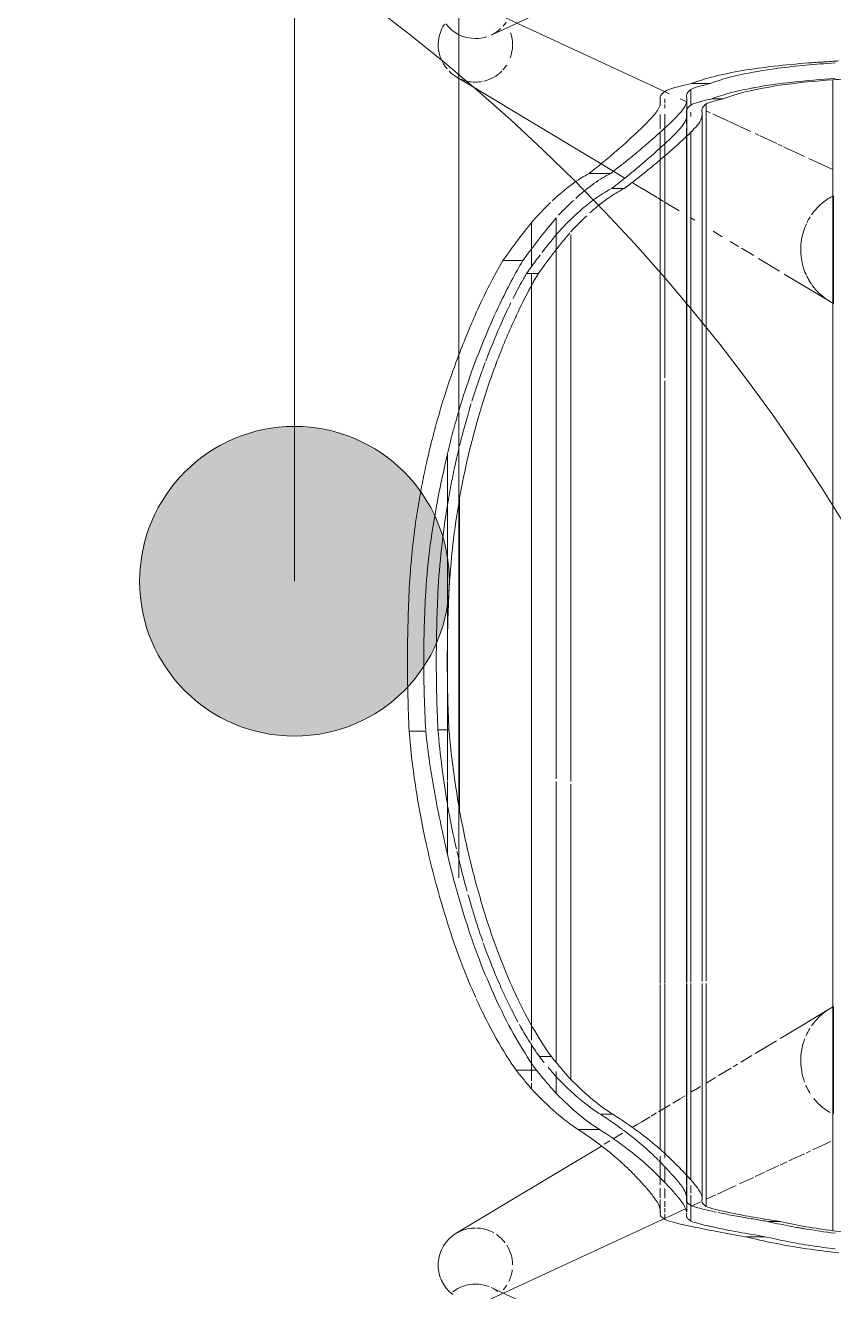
# Model space of a CAD drawing. Header units: millimetres. Extents: x 81566 to 292854, y -8553 to 29000.
# Drawn here: x 105670 to 105930.9, y 17446.3 to 17855.2 of the extents above; entities that cross this region are included whole.
import ezdxf

# ---------------------------------------------------------------- set-up
doc = ezdxf.new("R2010")
doc.units = ezdxf.units.MM
doc.linetypes.add('Осевая', pattern=[3175, 635, -476.25, 1587.5, -476.25])
doc.layers.add('G-ANNO-TEXT', color=7, linetype='Continuous', lineweight=9)
doc.layers.add('Оси-2', color=7, linetype='Осевая', lineweight=9)
doc.layers.add('I-FURN-1', color=9, linetype='Continuous', lineweight=9, true_color=0x808080)

# ---------------------------------------------------------------- blocks, each defined once
blk = doc.blocks.new('Chair_IconsOfDenmark_NamNam_WoodChair - 1_187-V133-План расстановки мебели и оборудования 2 этажа в осях 23-33')
at = {"layer": 'I-FURN-1'}
blk.add_line((31.75, 192.92), (5.47, 249.64), dxfattribs=at)
for start, end in [(127.3539, 180), (180.1971, 197.8612), (204.8593, 222.767), (228.0907, 235.718)]:
    blk.add_arc((16.35, 254.69), 12, start, end, dxfattribs=at)
blk = doc.blocks.new('Chair_IconsOfDenmark_NamNam_WoodChair - 1_187-V134-План расстановки мебели и оборудования 2 этажа в осях 23-33')
at = {"layer": 'I-FURN-1'}
for p, q in [((188.81, 270.72), (188.81, 276.1)), ((189.26, 266.79), (189.26, 263.25)), ((165.38, 263.74), (149.05, 263.74)), ((172.52, 263.74), (165.38, 263.74)), ((172.52, 263.74), (165.38, 263.74)), ((186.51, 263.74), (172.9, 263.74)), ((186.51, 263.74), (172.9, 263.74)), ((261.79, 263.74), (186.64, 263.74)), ((261.79, 263.74), (186.64, 263.74)), ((278.31, 263.74), (261.79, 263.74)), ((26.64, 260.87), (54.83, 214)), ((264.14, 259.78), (163.1, 259.78)), ((397.26, 256.16), (400.09, 260.87)), ((371.99, 214.14), (397.26, 256.16)), ((31.75, 192.92), (5.47, 249.64)), ((421.27, 249.64), (395.33, 193.66)), ((340.75, 239.38), (340.75, 245.82)), ((79.27, 234.97), (79.27, 241.51)), ((336.59, 238.17), (336.59, 234.38)), ((75.16, 236.61), (73.3, 236.61)), ((87.82, 236.61), (75.9, 236.61)), ((83.69, 234.02), (83.69, 230.18)), ((93.38, 236.61), (89.01, 236.61)), ((176.39, 236.61), (93.87, 236.61)), ((336.59, 236.61), (176.42, 236.61)), ((353.01, 236.61), (338.72, 236.61)), ((77.21, 228.61), (71.82, 228.61)), ((78.88, 228.61), (77.21, 228.61)), ((78.88, 228.61), (77.21, 228.61)), ((172.52, 228.61), (81.81, 228.61)), ((172.52, 228.61), (81.81, 228.61)), ((349.14, 228.61), (173.4, 228.61)), ((349.14, 228.61), (173.4, 228.61)), ((354.59, 228.61), (349.14, 228.61)), ((60.16, 214.64), (60.16, 221.48)), ((171.65, 223.91), (76.35, 223.91)), ((349.12, 223.91), (172.52, 223.91)), ((368.9, 211.03), (368.9, 217.96)), ((55.38, 213.09), (56.48, 211.26)), ((65.06, 214.31), (65.06, 210.29)), ((367.37, 206.47), (371.99, 214.14)), ((57.11, 210.2), (58.94, 207.17)), ((363.99, 206.68), (363.99, 210.74)), ((60.8, 204.07), (61.76, 202.48)), ((61.78, 202.44), (62.57, 201.12)), ((62.68, 200.94), (64.25, 198.33)), ((361.1, 196.04), (363.98, 200.83)), ((364.05, 200.95), (365.97, 204.14)), ((64.47, 197.96), (65.53, 196.21)), ((32.96, 193.59), (31.12, 193.59)), ((32.76, 190.73), (31.86, 192.68)), ((35.34, 195.1), (33.44, 195.1)), ((34.78, 193.59), (33.44, 193.59)), ((37.05, 193.59), (35.22, 193.59)), ((37.58, 195.1), (35.34, 195.1)), ((41.13, 193.59), (37.96, 193.59)), ((41.21, 195.1), (38.1, 195.1)), ((50.14, 195.1), (42.28, 195.1)), ((48.1, 193.59), (43.02, 193.59)), ((51.56, 195.1), (50.14, 195.1)), ((52.37, 193.59), (51.02, 193.59)), ((107.14, 193.59), (52.45, 193.59)), ((107.03, 195.1), (53.8, 195.1)), ((65.91, 195.58), (68.17, 191.81)), ((336.83, 195.1), (107.31, 195.1)), ((301.93, 193.59), (107.31, 193.59)), ((335.15, 193.59), (302.94, 193.59)), ((378.4, 193.59), (335.15, 193.59)), ((377.09, 195.1), (336.83, 195.1)), ((356.8, 188.9), (359.56, 193.48)), ((359.84, 193.94), (360.99, 195.86)), ((382.16, 195.1), (377.09, 195.1)), ((388.01, 193.59), (378.4, 193.59)), ((387.89, 195.1), (383.31, 195.1)), ((391.21, 193.59), (389.93, 193.59)), ((393.12, 195.1), (390.75, 195.1)), ((392.97, 193.59), (391.58, 193.59)), ((395.33, 193.66), (394.62, 192.13)), ((33.39, 189.37), (32.76, 190.73)), ((34.57, 186.84), (33.44, 189.26)), ((68.65, 191.02), (70.09, 188.62)), ((70.14, 188.54), (71.08, 186.98)), ((393, 188.63), (392.08, 186.65)), ((37.4, 185.19), (30.6, 185.19)), ((33.44, 186.5), (43.37, 186.5)), ((36.81, 182), (35.34, 185.16)), ((35.63, 185.19), (37.4, 185.19)), ((39.68, 186.6), (37.29, 186.6)), ((37.4, 185.19), (38.9, 185.19)), ((38.9, 185.19), (37.4, 185.19)), ((39.57, 185.19), (42.1, 185.19)), ((42.1, 185.19), (39.57, 185.19)), ((41.58, 186.6), (39.68, 186.6)), ((107.31, 186.6), (42.36, 186.6)), ((43.5, 186.5), (107.31, 186.5)), ((43.86, 185.19), (107.31, 185.19)), ((107.31, 185.19), (43.86, 185.19)), ((72.32, 184.91), (73.09, 183.64)), ((325.81, 186.6), (107.64, 186.6)), ((107.65, 186.5), (325.68, 186.5)), ((107.74, 185.19), (323.93, 185.19)), ((323.93, 185.19), (107.74, 185.19)), ((323.93, 185.19), (382.27, 185.19)), ((382.27, 185.19), (323.93, 185.19)), ((325.68, 186.5), (382.24, 186.5)), ((383.55, 186.6), (325.81, 186.6)), ((353.81, 183.92), (354.58, 185.19)), ((382.6, 186.5), (392.79, 186.5)), ((386.52, 186.6), (384.89, 186.6)), ((388.82, 186.6), (386.52, 186.6)), ((387.24, 185.19), (388.67, 185.19)), ((388.67, 185.19), (387.24, 185.19)), ((396.02, 185.19), (390.99, 185.19)), ((397.95, 178.82), (397.95, 184.92)), ((107.31, 180.26), (35.32, 180.26)), ((39.08, 177.09), (37.62, 180.24)), ((37.77, 181.5), (107.31, 181.5)), ((73.12, 183.59), (74.03, 182.07)), ((75.27, 180.01), (76.96, 177.2)), ((108, 181.5), (319, 181.5)), ((317.34, 180.26), (108.09, 180.26)), ((391.35, 180.26), (317.34, 180.26)), ((319, 181.5), (388.18, 181.5)), ((389.12, 180.26), (388.49, 178.9)), ((41.5, 171.87), (39.31, 176.59)), ((77.57, 176.2), (79.98, 172.19)), ((348.46, 175.01), (350.23, 177.97)), ((388.11, 178.08), (386.57, 174.76)), ((393.02, 178.32), (393.02, 174.72)), ((42.1, 170.58), (41.55, 171.75)), ((345.33, 169.82), (346.9, 172.43)), ((385.65, 172.76), (384.17, 169.57)), ((386.53, 174.67), (385.77, 173.03)), ((44.71, 164.94), (42.61, 169.46)), ((80.39, 171.51), (81.23, 170.11)), ((81.87, 169.04), (84.03, 165.45)), ((342.35, 164.86), (344.75, 168.85)), ((384.07, 169.37), (382.4, 165.76)), ((25.53, 161.18), (25.53, 167.51)), ((46.34, 161.42), (44.96, 164.4)), ((84.66, 164.4), (88.83, 157.47)), ((381.77, 164.4), (381.18, 163.12)), ((30.44, 160.25), (30.44, 156.41)), ((48.51, 156.74), (46.56, 160.95)), ((337.37, 156.58), (341.41, 163.3)), ((381.02, 162.77), (378.52, 157.38)), ((49.7, 154.18), (48.68, 156.37)), ((89.54, 156.28), (90.32, 154.99)), ((378.31, 156.92), (377.72, 155.66)), ((52.33, 148.49), (49.99, 153.55)), ((90.32, 154.99), (99.21, 140.2)), ((327.52, 140.2), (336.42, 155)), ((377.51, 155.21), (374.38, 148.46)), ((53.26, 146.49), (52.57, 147.98)), ((56.3, 139.92), (53.61, 145.73)), ((373.72, 147.02), (370.14, 139.3)), ((260.43, 139.28), (27.46, 139.28)), ((65.06, 139.11), (99.83, 139.11)), ((399.13, 139.28), (260.43, 139.28)), ((326.9, 139.11), (361.67, 139.11))]:
    blk.add_line(p, q, dxfattribs=at)
for centre, start, end in [((16.35, 254.69), 31.0253, 142.3186), ((410.38, 254.69), 56.0633, 130.2549), ((410.38, 254.69), 135, 148.9747), ((16.35, 254.69), 25.0917, 31.0253), ((16.35, 254.69), 0, 25.0917), ((410.38, 254.69), 157.4126, 179.0711), ((16.35, 254.69), 347.8882, 357.8557), ((410.38, 254.69), 180, 190.2406), ((16.35, 254.69), 330.2063, 347.3289), ((410.38, 254.69), 193.2652, 225), ((16.35, 254.69), 228.0907, 237.3895), ((16.35, 254.69), 307.2529, 325.2136), ((410.38, 254.69), 227.7598, 237.3895), ((16.35, 254.69), 244.0927, 262.9377), ((16.35, 254.69), 270.6963, 302.3007), ((410.38, 254.69), 249.8446, 269.42), ((410.38, 254.69), 270, 289.0499)]:
    blk.add_arc(centre, 12, start, end, dxfattribs=at)
for points in [[(152.06, 270.48), (158.03, 271.8), (170.13, 274.11), (182.53, 275.59), (188.81, 276.1)], [(188.81, 276.1), (196.32, 276.44), (203.82, 276.61), (211.32, 276.61)], [(211.32, 276.61), (218.82, 276.61), (226.32, 276.44), (233.81, 276.1)], [(233.81, 276.1), (240.92, 275.77), (254.94, 274.46), (268.57, 271.96), (275.29, 270.48)], [(125.2, 263.16), (129.49, 264.53), (138.25, 267.16), (147.4, 269.44), (152.06, 270.48)], [(188.81, 270.72), (181.99, 270.04), (168.54, 268.05), (155.48, 265.17), (149.05, 263.74)], [(278.31, 263.74), (273.54, 264.81), (263.88, 266.93), (248.96, 269.45), (238.89, 270.43), (233.81, 270.72)], [(275.29, 270.48), (278.25, 269.82), (284.08, 268.42), (289.76, 266.85), (292.56, 266.03)], [(165.38, 263.74), (169.3, 264.38), (177.21, 265.57), (185.23, 266.45), (189.26, 266.79)], [(189.26, 266.79), (196.63, 267.14), (211.37, 267.5), (226.11, 267.13), (233.49, 266.78)], [(233.49, 266.78), (238.27, 266.56), (247.78, 265.78), (257.14, 264.47), (261.79, 263.74)], [(292.56, 266.03), (298.36, 264.33), (309.4, 260.59), (319.28, 256.47), (323.94, 254.4)], [(149.05, 263.74), (144.92, 262.77), (136.82, 260.67), (129.02, 258.29), (125.2, 257.04)], [(150.77, 260.84), (155.22, 261.85), (159.76, 262.76), (164.37, 263.57)], [(176.08, 261.8), (171.72, 261.21), (167.39, 260.52), (163.1, 259.78)], [(189.26, 263.25), (184.83, 262.88), (180.44, 262.39), (176.08, 261.8)], [(233.49, 263.25), (226.11, 263.59), (211.37, 263.95), (196.63, 263.6), (189.26, 263.25)], [(264.14, 259.78), (259.11, 260.63), (248.98, 262.13), (238.68, 263), (233.49, 263.25)], [(261.79, 263.74), (265.15, 263.19), (268.46, 262.57), (271.73, 261.89)], [(292.56, 259.95), (290.24, 260.63), (285.54, 261.96), (280.74, 263.17), (278.31, 263.74)], [(163.1, 259.78), (156.88, 258.67), (144.76, 256.03), (133.25, 252.73), (127.65, 250.96)], [(290.35, 253.71), (286.15, 254.92), (277.57, 257.16), (268.67, 258.99), (264.14, 259.78)], [(280.89, 259.82), (282.09, 259.52), (283.28, 259.22), (284.47, 258.91)], [(284.47, 258.91), (286.45, 258.39), (288.41, 257.85), (290.35, 257.3)], [(326.66, 246.84), (323.36, 248.4), (316.43, 251.51), (304.97, 256), (296.8, 258.69), (292.56, 259.95)], [(89.56, 247.98), (93.41, 250.14), (97.68, 252.3), (102.38, 254.4)], [(125.2, 257.04), (120.48, 255.51), (111.5, 252.21), (103.46, 248.64), (99.67, 246.84)], [(123.25, 253.14), (124.69, 253.63), (126.16, 254.11), (127.65, 254.57)], [(127.65, 254.57), (129.06, 255.01), (130.47, 255.44), (131.89, 255.87)], [(131.89, 255.87), (133.28, 256.28), (134.69, 256.69), (136.1, 257.09)], [(290.35, 257.3), (290.9, 257.14), (291.45, 256.98), (292, 256.82)], [(321.02, 242.4), (316.48, 244.43), (306.83, 248.46), (296.03, 252.07), (290.35, 253.71)], [(292, 256.82), (292.85, 256.57), (293.7, 256.32), (294.53, 256.06)], [(295.33, 255.81), (297.97, 254.99), (300.54, 254.14), (303.05, 253.26)], [(323.94, 254.4), (327.08, 253), (330.05, 251.58), (332.86, 250.14)], [(127.65, 250.96), (123.57, 249.67), (115.76, 246.91), (108.66, 243.92), (105.29, 242.4)], [(119.19, 251.71), (119.59, 251.86), (120, 252.01), (120.41, 252.15)], [(121.02, 252.37), (121.75, 252.63), (122.5, 252.88), (123.25, 253.14)], [(303.05, 253.26), (303.91, 252.95), (304.76, 252.65), (305.6, 252.34)], [(305.6, 252.34), (306.34, 252.07), (307.07, 251.8), (307.79, 251.53)], [(308.31, 251.34), (312.16, 249.88), (315.84, 248.37), (319.37, 246.84)], [(332.86, 250.14), (335.66, 248.71), (338.29, 247.26), (340.75, 245.82)], [(79.27, 241.51), (82.28, 243.64), (85.71, 245.82), (89.56, 247.98)], [(99.67, 246.84), (95.58, 244.9), (88.09, 240.93), (81.98, 236.94), (79.27, 234.97)], [(103.42, 245.26), (104.57, 245.79), (105.75, 246.32), (106.95, 246.84)], [(319.37, 246.84), (322.08, 245.67), (324.66, 244.47), (327.12, 243.25)], [(340.75, 239.38), (338.65, 240.63), (334.2, 243.14), (329.26, 245.62), (326.66, 246.84)], [(340.75, 245.82), (343.08, 244.18), (347.45, 240.98), (351.25, 238.02), (353.01, 236.61)], [(73.3, 236.61), (74.22, 237.38), (76.13, 238.98), (78.19, 240.66), (79.27, 241.51)], [(105.29, 242.4), (100.92, 240.42), (92.95, 236.35), (86.52, 232.22), (83.69, 230.18)], [(94.93, 240.99), (97.5, 242.39), (100.26, 243.78), (103.2, 245.15)], [(336.59, 234.38), (334.3, 235.73), (329.41, 238.44), (323.92, 241.1), (321.02, 242.4)], [(328.52, 242.56), (330.58, 241.52), (332.54, 240.47), (334.41, 239.42)], [(85.19, 235.07), (87.12, 236.39), (89.21, 237.71), (91.46, 239.03)], [(91.46, 239.03), (92.29, 239.52), (93.14, 240.01), (94.02, 240.49)], [(334.67, 239.28), (335.32, 238.91), (335.96, 238.54), (336.59, 238.17)], [(336.59, 238.17), (337.96, 237.2), (339.27, 236.25), (340.54, 235.31)], [(354.59, 228.61), (352.65, 230.25), (348.42, 233.7), (343.43, 237.44), (340.75, 239.38)], [(65.59, 228.68), (67.78, 231.2), (70.35, 233.85), (73.3, 236.61)], [(79.27, 234.97), (77.9, 233.85), (75.28, 231.66), (72.93, 229.61), (71.82, 228.61)], [(81.82, 232.51), (82.43, 233), (83.05, 233.51), (83.69, 234.02)], [(83.69, 234.02), (84.12, 234.33), (84.55, 234.63), (85, 234.94)], [(340.54, 235.31), (341.24, 234.79), (341.92, 234.28), (342.58, 233.78)], [(343.33, 233.21), (345.42, 231.62), (347.36, 230.08), (349.14, 228.61)], [(353.01, 236.61), (355.4, 234.51), (357.55, 232.46), (359.46, 230.49)], [(83.69, 230.18), (82.33, 229.07), (79.76, 226.92), (77.44, 224.89), (76.35, 223.91)], [(77.21, 228.61), (78.19, 229.46), (79.22, 230.34), (80.3, 231.25)], [(360.04, 229.87), (362.09, 227.71), (363.84, 225.61), (365.31, 223.62)], [(60.16, 221.48), (61.59, 223.75), (63.4, 226.15), (65.59, 228.68)], [(71.82, 228.61), (69.24, 226.09), (64.72, 221.22), (61.47, 216.76), (60.16, 214.64)], [(70.19, 221.23), (72.2, 223.6), (74.54, 226.06), (77.21, 228.61)], [(349.14, 228.61), (351.56, 226.44), (353.71, 224.33), (355.6, 222.29)], [(360.18, 223.05), (358.73, 224.62), (357.13, 226.22), (355.38, 227.87)], [(55.49, 214.82), (57.01, 216.86), (58.56, 219.08), (60.16, 221.48)], [(76.35, 223.91), (73.86, 221.46), (69.48, 216.73), (66.33, 212.37), (65.06, 210.29)], [(65.27, 214.65), (66.58, 216.71), (68.19, 218.88), (70.11, 221.14)], [(355.24, 218.75), (353.69, 220.43), (351.96, 222.15), (350.06, 223.91)], [(355.68, 222.2), (357.13, 220.63), (358.42, 219.11), (359.56, 217.63)], [(362.44, 220.49), (361.93, 221.09), (361.4, 221.7), (360.85, 222.31)], [(365.31, 223.62), (366.79, 221.63), (367.99, 219.75), (368.9, 217.96)], [(357.8, 215.86), (357.28, 216.48), (356.73, 217.11), (356.16, 217.75)], [(359.56, 217.63), (359.88, 217.21), (360.19, 216.8), (360.49, 216.38)], [(368.9, 217.96), (370.21, 216.31), (372.72, 213.21), (374.99, 210.52), (376.08, 209.28)], [(60.16, 214.64), (58.39, 211.91), (54.94, 206.89), (51.68, 202.78), (50.1, 200.94)], [(51.05, 209.28), (52.49, 210.94), (53.97, 212.79), (55.49, 214.82)], [(62.07, 209.87), (63.05, 211.28), (64.04, 212.76), (65.06, 214.31)], [(360.62, 216.21), (361.91, 214.42), (362.98, 212.71), (363.82, 211.08)], [(48.1, 206.03), (49.07, 207.05), (50.05, 208.14), (51.05, 209.28)], [(65.06, 210.29), (63.22, 207.44), (59.65, 202.21), (56.28, 197.93), (54.64, 196.04)], [(60.13, 207.17), (60.77, 208.04), (61.41, 208.94), (62.07, 209.87)], [(363.99, 210.74), (365.44, 208.88), (366.82, 207.14), (368.13, 205.52)], [(377.02, 200.94), (375.82, 202.36), (373.26, 205.46), (370.4, 209.09), (368.9, 211.03)], [(376.08, 209.28), (378.5, 206.49), (382.87, 201.65), (386.27, 198.35), (387.72, 197.09)], [(45.24, 203.16), (46.17, 204.05), (47.13, 205.01), (48.1, 206.03)], [(55.2, 200.94), (56.75, 202.74), (58.35, 204.75), (59.99, 206.98)], [(372.48, 196.04), (371.23, 197.52), (368.56, 200.78), (365.57, 204.62), (363.99, 206.68)], [(368.17, 205.47), (368.36, 205.23), (368.55, 205), (368.73, 204.77)], [(368.17, 205.47), (369.49, 203.83), (370.75, 202.32), (371.93, 200.94)], [(368.73, 204.77), (369.85, 203.4), (370.92, 202.13), (371.93, 200.94)], [(41.49, 199.72), (42.64, 200.74), (43.89, 201.88), (45.24, 203.16)], [(50.1, 200.94), (49.26, 199.98), (47.62, 198.15), (46.02, 196.49), (45.24, 195.71)], [(52.67, 198.12), (53.5, 199.02), (54.34, 199.96), (55.2, 200.94)], [(371.93, 200.94), (374.33, 198.12), (378.64, 193.23), (381.97, 189.89), (383.38, 188.62)], [(388.42, 188.62), (387.01, 189.89), (383.71, 193.23), (379.42, 198.12), (377.02, 200.94)], [(33.06, 195.07), (33.72, 194.92), (35.26, 195.1), (37.21, 196.26), (38.29, 197.09)], [(38.29, 197.09), (39.26, 197.83), (40.33, 198.71), (41.49, 199.72)], [(50.29, 195.67), (51.06, 196.44), (51.84, 197.24), (52.64, 198.09)], [(387.72, 197.09), (388.02, 196.83), (388.61, 196.36), (389.15, 195.99), (389.42, 195.82)], [(31.12, 193.59), (31.28, 193.84), (31.44, 194.06), (31.59, 194.25)], [(31.59, 194.25), (31.74, 194.44), (31.88, 194.6), (32.01, 194.73)], [(32.01, 194.73), (32.18, 194.88), (32.35, 194.99), (32.53, 195.05)], [(32.53, 195.05), (32.63, 195.08), (32.73, 195.1), (32.83, 195.1)], [(32.83, 195.1), (32.91, 195.1), (32.98, 195.09), (33.06, 195.07)], [(45.24, 195.71), (43.71, 194.19), (40.89, 191.49), (38.55, 189.46), (37.5, 188.62)], [(46.1, 191.67), (46.59, 192.12), (47.1, 192.59), (47.62, 193.09)], [(47.62, 193.09), (48.42, 193.84), (49.26, 194.66), (50.14, 195.53)], [(54.64, 196.04), (53.87, 195.15), (52.35, 193.45), (50.87, 191.9), (50.14, 191.16)], [(383.78, 183.64), (382.4, 184.92), (379.13, 188.28), (374.86, 193.2), (372.48, 196.04)], [(389.42, 195.82), (390, 195.47), (391.15, 194.98), (392.28, 194.96), (392.84, 195.07)], [(392.84, 195.07), (392.93, 195.09), (393.03, 195.1), (393.12, 195.1)], [(395.4, 193.59), (395.79, 192.85), (396.6, 190.64), (397.48, 187.03), (397.95, 184.92)], [(42.05, 188.24), (42.21, 188.36), (42.38, 188.49), (42.55, 188.62)], [(50.14, 191.16), (48.54, 189.54), (45.6, 186.66), (43.18, 184.52), (42.09, 183.64)], [(42.55, 188.62), (43.59, 189.44), (44.74, 190.43), (46, 191.59)], [(383.38, 188.62), (383.57, 188.46), (383.75, 188.3), (383.93, 188.15)], [(383.93, 188.15), (384.11, 188.01), (384.28, 187.87), (384.45, 187.74)], [(389.42, 187.8), (389.26, 187.92), (388.93, 188.17), (388.6, 188.47), (388.42, 188.62)], [(30.6, 185.19), (30, 183.79), (29.25, 180.85), (28.38, 176.7)], [(32.01, 186.56), (31.81, 186.49), (31.38, 186.19), (30.87, 185.58), (30.6, 185.19)], [(32.47, 186.57), (32.39, 186.59), (32.24, 186.61), (32.09, 186.58), (32.01, 186.56)], [(33.1, 186.5), (32.88, 186.5), (32.67, 186.52), (32.47, 186.57)], [(35.63, 185.19), (35.89, 185.57), (36.13, 185.87), (36.36, 186.09)], [(36.36, 186.09), (36.59, 186.32), (36.8, 186.47), (37, 186.54)], [(37, 186.54), (37.08, 186.57), (37.16, 186.59), (37.24, 186.6)], [(37.24, 186.6), (37.26, 186.6), (37.27, 186.6), (37.29, 186.6)], [(37.29, 186.6), (37.36, 186.6), (37.43, 186.59), (37.49, 186.57)], [(384.45, 187.74), (385.15, 187.23), (385.83, 186.87), (386.52, 186.68)], [(386.52, 186.68), (386.93, 186.56), (387.34, 186.5), (387.75, 186.5)], [(387.75, 186.5), (388.02, 186.5), (388.28, 186.52), (388.55, 186.57)], [(388.55, 186.57), (388.64, 186.59), (388.73, 186.6), (388.82, 186.6)], [(388.82, 186.6), (389.11, 186.6), (389.41, 186.51), (389.72, 186.33)], [(393.59, 186.57), (392.9, 186.44), (391.53, 186.52), (390.12, 187.26), (389.42, 187.8)], [(389.72, 186.33), (390.13, 186.1), (390.55, 185.72), (390.99, 185.19)], [(390.99, 185.19), (391.29, 184.59), (391.62, 183.7), (391.96, 182.54)], [(393.86, 186.6), (393.77, 186.6), (393.68, 186.59), (393.59, 186.57)], [(394.76, 186.33), (394.45, 186.51), (394.15, 186.6), (393.86, 186.6)], [(396.02, 185.19), (395.59, 185.72), (395.17, 186.1), (394.76, 186.33)], [(397.95, 178.82), (397.6, 180.34), (396.93, 182.95), (396.32, 184.62), (396.02, 185.19)], [(397.95, 184.92), (399.59, 180.61), (402.39, 169.33), (404.02, 154.66), (404.56, 147.17)], [(36.23, 181.27), (35.95, 181.05), (35.65, 180.71), (35.32, 180.26)], [(36.98, 181.6), (36.75, 181.6), (36.5, 181.49), (36.23, 181.27)], [(37, 181.6), (36.99, 181.6), (36.98, 181.6), (36.98, 181.6)], [(37.08, 181.59), (37.05, 181.59), (37.02, 181.6), (37, 181.6)], [(37.16, 181.57), (37.14, 181.58), (37.11, 181.59), (37.08, 181.59)], [(42.09, 183.64), (41.06, 182.79), (39.2, 181.6), (37.77, 181.41), (37.16, 181.57)], [(384.45, 183.06), (384.34, 183.15), (384.12, 183.33), (383.9, 183.53), (383.78, 183.64)], [(388.99, 181.57), (388.25, 181.43), (386.75, 181.54), (385.22, 182.42), (384.45, 183.06)], [(389.25, 181.6), (389.17, 181.6), (389.08, 181.59), (388.99, 181.57)], [(390.13, 181.35), (389.83, 181.51), (389.54, 181.6), (389.25, 181.6)], [(391.35, 180.26), (390.93, 180.76), (390.52, 181.13), (390.13, 181.35)], [(393.02, 174.72), (392.72, 176.03), (392.14, 178.29), (391.61, 179.75), (391.35, 180.26)], [(391.96, 182.54), (392.05, 182.21), (392.15, 181.86), (392.25, 181.49)], [(392.25, 181.49), (392.5, 180.56), (392.75, 179.5), (393.02, 178.32)], [(25.53, 167.51), (26.11, 170.8), (26.66, 173.9), (27.2, 176.74)], [(28.38, 176.7), (27.94, 174.62), (27.01, 169.87), (26.04, 164.18), (25.53, 161.18)], [(32.88, 174.04), (33.04, 174.85), (33.2, 175.64), (33.35, 176.38)], [(393.02, 178.32), (393.35, 177.47), (393.67, 176.55), (393.98, 175.58)], [(31.94, 169.03), (32.26, 170.81), (32.58, 172.48), (32.88, 174.04)], [(393.98, 175.58), (394.3, 174.57), (394.61, 173.5), (394.91, 172.37)], [(394.91, 172.37), (395.21, 171.24), (395.5, 170.04), (395.77, 168.8)], [(31.16, 164.55), (31.43, 166.1), (31.68, 167.6), (31.94, 169.03)], [(395.77, 168.8), (396.03, 167.61), (396.29, 166.37), (396.52, 165.1)], [(23.43, 158.02), (24.07, 161.32), (24.77, 164.5), (25.53, 167.51)], [(30.44, 160.25), (30.69, 161.72), (30.93, 163.16), (31.16, 164.55)], [(396.52, 165.1), (396.57, 164.88), (396.61, 164.66), (396.65, 164.44)], [(25.53, 161.18), (24.98, 158.86), (23.94, 154.02), (22.61, 146.38), (21.89, 141.18), (21.57, 138.6)], [(30.18, 159.12), (30.27, 159.5), (30.36, 159.87), (30.44, 160.25)], [(21.67, 147.85), (22.2, 151.31), (22.78, 154.72), (23.43, 158.02)], [(28.56, 151.12), (29.05, 153.86), (29.59, 156.54), (30.18, 159.12)], [(30.44, 156.41), (29.83, 153.71), (29.28, 150.89), (28.78, 148.01)], [(20.29, 137.42), (20.69, 140.9), (21.15, 144.39), (21.67, 147.85)], [(26.66, 138.6), (27.08, 141.9), (27.56, 145.22), (28.11, 148.49)], [(28.78, 148.01), (28.29, 145.13), (27.85, 142.19), (27.46, 139.28)], [(90.39, 148.02), (91.23, 147.66), (92.04, 147.23), (92.82, 146.74)], [(352.9, 147.75), (353.57, 147.42), (354.22, 147.07), (354.86, 146.67)], [(93.63, 146.2), (94.94, 145.29), (96.13, 144.22), (97.17, 143.03)], [(404.56, 147.17), (404.68, 145.55), (404.91, 142.29), (405.12, 139.04), (405.22, 137.42)], [(27.46, 139.28), (25.39, 122.1), (23.58, 104.85), (22.06, 87.55)], [(97.17, 143.03), (97.75, 142.36), (98.28, 141.66), (98.77, 140.92)], [(99.21, 140.22), (99.43, 139.86), (99.63, 139.49), (99.83, 139.11)], [(399.58, 131.68), (399.51, 132.94), (399.36, 135.48), (399.21, 138.01), (399.13, 139.28)]]:
    blk.add_open_spline(points, degree=3, dxfattribs=at)
for points, knots in [([(233.81, 270.72), (226.32, 271.14), (211.42, 271.57), (196.52, 271.15), (189.11, 270.74)], [0, 0, 0, 0, 0.5, 0.9933655, 0.9933655, 0.9933655, 0.9933655]), ([(102.76, 254.57), (106.09, 256.05), (113.22, 259.04), (121.04, 261.83), (125.2, 263.16)], [0.0184429, 0.0184429, 0.0184429, 0.0184429, 0.5, 1, 1, 1, 1]), ([(271.73, 261.89), (273.28, 261.57), (276.01, 260.98), (278.71, 260.34), (279.88, 260.06)], [0.3391796, 0.3391796, 0.3391796, 0.3391796, 0.5, 0.6238323, 0.6238323, 0.6238323, 0.6238323]), ([(137.09, 257.37), (140.03, 258.19), (144.28, 259.31), (148.61, 260.34), (149.92, 260.64)], [0.2606458, 0.2606458, 0.2606458, 0.2606458, 0.5, 0.6031778, 0.6031778, 0.6031778, 0.6031778]), ([(106.95, 246.84), (110.1, 248.21), (114.14, 249.86), (118.4, 251.43), (119.19, 251.71)], [0, 0, 0, 0, 0.5, 0.6115554, 0.6115554, 0.6115554, 0.6115554]), ([(349.68, 224.23), (347.9, 225.73), (343.89, 228.99), (339.2, 232.5), (336.59, 234.38)], [0.0336415, 0.0336415, 0.0336415, 0.0336415, 0.5, 1, 1, 1, 1]), ([(368.9, 211.03), (368.05, 212.74), (366.18, 215.8), (363.61, 219.1), (362.44, 220.49)], [0, 0, 0, 0, 0.3333333, 0.5666892, 0.5666892, 0.5666892, 0.5666892]), ([(363.99, 206.68), (363.16, 208.36), (361.36, 211.33), (358.9, 214.53), (357.8, 215.86)], [0, 0, 0, 0, 0.3333333, 0.5600098, 0.5600098, 0.5600098, 0.5600098]), ([(27.2, 176.74), (27.73, 179.58), (29.28, 187.31), (30.48, 192.06), (31.12, 193.59)], [0.25, 0.25, 0.25, 0.25, 0.5, 1, 1, 1, 1]), ([(393.12, 195.1), (393.43, 195.1), (394.16, 194.88), (394.94, 194.15), (395.4, 193.59)], [0.1164263, 0.1164263, 0.1164263, 0.1164263, 0.5, 1, 1, 1, 1]), ([(37.5, 188.62), (36.45, 187.78), (35, 186.88), (33.8, 186.55), (33.42, 186.51)], [0, 0, 0, 0, 0.5, 0.7666516, 0.7666516, 0.7666516, 0.7666516]), ([(37.49, 186.57), (38.12, 186.41), (39.48, 186.58), (41.19, 187.6), (42.05, 188.24)], [0, 0, 0, 0, 0.5, 0.9207088, 0.9207088, 0.9207088, 0.9207088]), ([(33.45, 176.84), (33.86, 178.8), (34.66, 182.32), (35.32, 184.48), (35.63, 185.19)], [0.5177498, 0.5177498, 0.5177498, 0.5177498, 0.75, 1, 1, 1, 1]), ([(35.32, 180.26), (34.72, 178.89), (33.62, 174.48), (31.82, 165), (30.91, 159.36), (30.44, 156.41)], [0, 0, 0, 0, 0.5, 0.75, 1, 1, 1, 1]), ([(404.56, 138.6), (404.19, 144.85), (403.21, 156.01), (400.82, 169.86), (398.97, 176.25), (397.95, 178.82)], [0, 0, 0, 0, 0.4, 0.7, 1, 1, 1, 1]), ([(399.13, 139.28), (398.75, 144.8), (397.79, 154.64), (395.58, 166.84), (393.92, 172.46), (393.02, 174.72)], [0, 0, 0, 0, 0.4, 0.7, 1, 1, 1, 1]), ([(396.65, 164.44), (397.33, 160.69), (398.52, 152.28), (399.26, 143.2), (399.54, 138.6)], [0.4166686, 0.4166686, 0.4166686, 0.4166686, 0.7, 1, 1, 1, 1]), ([(28.11, 148.49), (28.17, 148.89), (28.32, 149.76), (28.48, 150.64), (28.56, 151.12)], [0.4460073, 0.4460073, 0.4460073, 0.4460073, 0.5, 0.565955, 0.565955, 0.565955, 0.565955]), ([(71.82, 146.63), (72.29, 146.93), (73.16, 147.43), (74.07, 147.86), (74.48, 148.04)], [-0.76097034, -0.76097034, -0.76097034, -0.76097034, -0.72222222, -0.69082846, -0.69082846, -0.69082846, -0.69082846]), ([(75.44, 148.43), (76.56, 148.85), (79.64, 149.68), (84.45, 149.83), (87.94, 148.98), (89.43, 148.42)], [-0.6666667, -0.6666667, -0.6666667, -0.6666667, -0.5833333, -0.4444444, -0.3333333, -0.3333333, -0.3333333, -0.3333333]), ([(333.11, 146.21), (333.76, 146.66), (334.64, 147.2), (335.56, 147.66), (335.77, 147.76)], [-0.77777778, -0.77777778, -0.77777778, -0.77777778, -0.72222222, -0.70559197, -0.70559197, -0.70559197, -0.70559197]), ([(335.89, 147.81), (337.43, 148.54), (340.98, 149.67), (346.79, 149.84), (350.73, 148.74), (352.6, 147.88)], [-0.7026693, -0.7026693, -0.7026693, -0.7026693, -0.5833333, -0.4444444, -0.3002988, -0.3002988, -0.3002988, -0.3002988]), ([(65.65, 140.21), (66.44, 141.58), (67.85, 143.43), (69.59, 144.99), (70.19, 145.47)], [-0.971203, -0.971203, -0.971203, -0.971203, -0.8611111, -0.8074828, -0.8074828, -0.8074828, -0.8074828]), ([(326.9, 139.11), (327.83, 140.89), (329.56, 143.29), (331.94, 145.37), (332.86, 146.04), (332.99, 146.12)], [-1, -1, -1, -1, -0.8611111, -0.7916667, -0.7812537, -0.7812537, -0.7812537, -0.7812537]), ([(355.52, 146.23), (356.83, 145.33), (359.11, 143.28), (360.79, 140.8), (361.46, 139.51)], [-0.2222222, -0.2222222, -0.2222222, -0.2222222, -0.1111111, -0.0103568, -0.0103568, -0.0103568, -0.0103568])]:
    blk.add_open_spline(points, degree=3, knots=knots, dxfattribs=at)
blk = doc.blocks.new('Chair_IconsOfDenmark_NamNam_WoodChair - 1_187-V135-План расстановки мебели и оборудования 2 этажа в осях 23-33')
at = {"layer": 'I-FURN-1'}
blk.add_line((421.27, 249.64), (395.33, 193.66), dxfattribs=at)
for start, end in [(0, 37.6814), (338.5065, 0), (323.0831, 330.7136)]:
    blk.add_arc((410.38, 254.69), 12, start, end, dxfattribs=at)
blk = doc.blocks.new('Баффл акустический подвесной - 1180мм-V284-План расстановки мебели и оборудования 2 этажа в осях 23-33')
at = {"layer": 'I-FURN-1'}
for start in [360, 0]:
    blk.add_arc((0, 0), 590, start, 180, dxfattribs=at)

msp = doc.modelspace()

# ---------------------------------------------------------------- hatches: boundary and pattern name
at = {"layer": 'G-ANNO-TEXT'}
h = msp.add_hatch(color=256, dxfattribs=at)
edge = h.paths.add_edge_path()
edge.add_arc((105756.91, 17675.71), 50, 0, 360)

# ---------------------------------------------------------------- linework, layer by layer
msp.add_line((105756.91, 17675.71), (105756.91, 21847.16), dxfattribs=at)
msp.add_circle((105756.91, 17675.71), 50, dxfattribs=at)
at = {"layer": 'Оси-2'}
msp.add_line((105810, 593.74), (105810, 19528.29), dxfattribs=at)

# ---------------------------------------------------------------- block references
at = {"layer": 'I-FURN-1', "rotation": 90.00000000000017}
for name, p in [('Chair_IconsOfDenmark_NamNam_WoodChair - 1_187-V133-План расстановки мебели и оборудования 2 этажа в осях 23-33', (106070, 17846.63)), ('Chair_IconsOfDenmark_NamNam_WoodChair - 1_187-V134-План расстановки мебели и оборудования 2 этажа в осях 23-33', (106070, 17438.52)), ('Chair_IconsOfDenmark_NamNam_WoodChair - 1_187-V135-План расстановки мебели и оборудования 2 этажа в осях 23-33', (106070, 17026.39))]:
    msp.add_blockref(name, p, dxfattribs=at)
at = {"layer": 'I-FURN-1'}
msp.add_blockref('Баффл акустический подвесной - 1180мм-V284-План расстановки мебели и оборудования 2 этажа в осях 23-33', (105430, 17388), dxfattribs=at)

doc.saveas('drawing.dxf')
